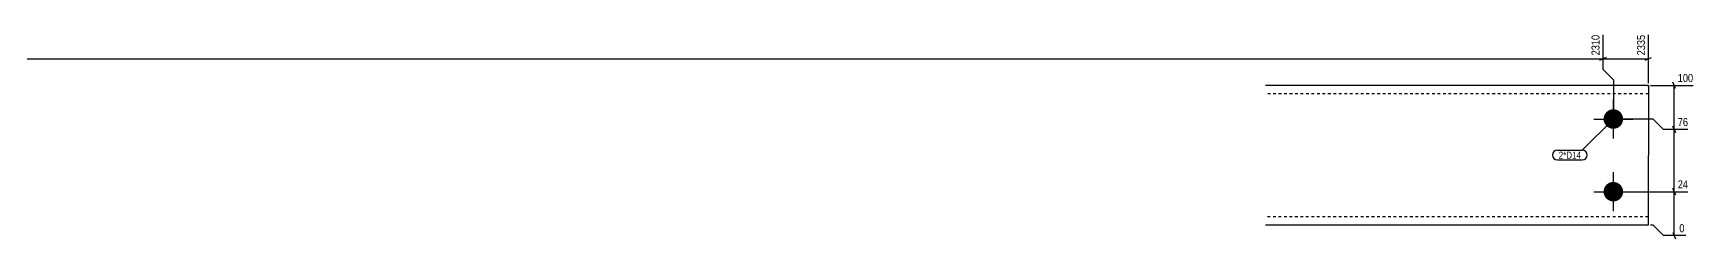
# Model space of a CAD drawing. Header units: millimetres. Extents: x 5 to 10292, y 4 to 152.
# Drawn here: x 9103 to 10292, y 5 to 152 of the extents above; entities that cross this region are included whole.
import ezdxf

# ---------------------------------------------------------------- set-up
doc = ezdxf.new("R2010")
doc.units = ezdxf.units.MM
doc.linetypes.add('DXK_LINE_DOT2', pattern=[3.9198, 1.9599, -1.9599])
for name, color, linetype in [('MÅLSÆTNING', 7, 'Continuous'), ('STÅL', 7, 'Continuous'), ('TEKST', 7, 'Continuous')]:
    doc.layers.add(name, color=color, linetype=linetype)
doc.styles.add('Arial Narrow', font='ARIALN.TTF', dxfattribs={"height": 0.2})

msp = doc.modelspace()

# ---------------------------------------------------------------- hatches: boundary and pattern name
at = {"layer": 'STÅL', "linetype": 'Continuous'}
for points in [[(10233.3, 97.2, -1), (10233.3, 83.2, -1)], [(10233.3, 45.2, -1), (10233.3, 31.2, -1)]]:
    msp.add_hatch(color=3, dxfattribs=at).paths.add_polyline_path(points)

# ---------------------------------------------------------------- linework, layer by layer
at = {"layer": 'MÅLSÆTNING', "color": 7, "linetype": 'Continuous'}
for p, q in [((10225.8, 150.4), (10225.8, 125.8)), ((10225.8, 150.4), (10225.8, 125.8)), ((10258.4, 115.8), (10258.4, 150.4)), ((7923.3, 133.3), (10225.8, 133.3)), ((10228.1, 134.2), (10223.6, 132.4)), ((10223.6, 132.4), (10228.1, 134.2)), ((10225.8, 133.3), (10258.4, 133.3)), ((10256.1, 132.4), (10260.6, 134.2)), ((10225.8, 125.8), (10233.3, 118.3)), ((10225.8, 125.8), (10233.3, 118.3)), ((10233.3, 118.3), (10233.3, 91.8)), ((10233.3, 118.3), (10233.3, 91.8)), ((10259.9, 114.3), (10290.4, 114.3)), ((10277.7, 112), (10275.9, 116.5)), ((10276.8, 82.8), (10276.8, 114.3)), ((10261.8, 90.2), (10234.8, 90.2)), ((10261.8, 90.2), (10234.8, 90.2)), ((10269.3, 82.8), (10261.8, 90.2)), ((10269.3, 82.8), (10261.8, 90.2)), ((10275.9, 85), (10277.7, 80.5)), ((10277.7, 80.5), (10275.9, 85)), ((10286.7, 82.8), (10269.3, 82.8)), ((10286.7, 82.8), (10269.3, 82.8)), ((10276.8, 38.2), (10276.8, 82.8)), ((10234.8, 38.2), (10286.7, 38.2)), ((10234.8, 38.2), (10286.7, 38.2)), ((10275.9, 40.5), (10277.7, 36)), ((10277.7, 36), (10275.9, 40.5)), ((10276.8, 6.8), (10276.8, 38.2)), ((10261.8, 14.3), (10259.8, 14.3)), ((10269.3, 6.8), (10261.8, 14.3)), ((10285.2, 6.8), (10269.3, 6.8)), ((10275.9, 9), (10277.7, 4.5))]:
    msp.add_line(p, q, dxfattribs=at)
at = {"layer": 'STÅL', "color": 2, "linetype": 'Continuous'}
for p, q in [((10258.4, 114.3), (9984.3, 114.3)), ((10258.4, 114.3), (10258.3, 14.3)), ((10258.3, 14.3), (9984.3, 14.3))]:
    msp.add_line(p, q, dxfattribs=at)
at = {"layer": 'STÅL', "color": 7, "linetype": 'DXK_LINE_DOT2'}
for p, q in [((10258.4, 108.3), (9984.3, 108.3)), ((10258.4, 113.3), (10258.4, 114.3)), ((10258.3, 20.3), (9984.3, 20.3)), ((10258.3, 20.3), (10258.3, 20.7))]:
    msp.add_line(p, q, dxfattribs=at)
at = {"layer": 'STÅL', "color": 3, "linetype": 'Continuous'}
for p, q in [((10233.3, 76.2), (10233.3, 104.2)), ((10219.3, 90.2), (10247.3, 90.2)), ((10233.3, 24.2), (10233.3, 52.2)), ((10219.3, 38.2), (10247.3, 38.2))]:
    msp.add_line(p, q, dxfattribs=at)

# ---------------------------------------------------------------- wipeouts: each hides what was drawn before it
at = {"color": 0}
msp.add_wipeout([(10210.2, 61.8), (10210.2, 67.1), (10194.2, 67.1), (10194.2, 61.8)], dxfattribs=at).dxf.layer = 'TEKST'

# ---------------------------------------------------------------- next in the draw order: wipeouts: each hides what was drawn before it
at = {"color": 0, "linetype": 'Continuous'}
for points in [[(10224.6, 151.6), (10216.2, 151.6), (10216.2, 134.6), (10224.6, 134.6)], [(10257.2, 151.6), (10248.8, 151.6), (10248.8, 134.6), (10257.2, 134.6)], [(10291.6, 115.5), (10291.6, 123.9), (10278.2, 123.9), (10278.2, 115.5)], [(10287.9, 84), (10287.9, 92.4), (10278.2, 92.4), (10278.2, 84)], [(10287.9, 39.4), (10287.9, 47.8), (10278.2, 47.8), (10278.2, 39.4)], [(10285.3, 8), (10285.3, 16.4), (10279.3, 16.4), (10279.3, 8)]]:
    msp.add_wipeout(points, dxfattribs=at).dxf.layer = 'MÅLSÆTNING'
at = {"color": 0}
msp.add_wipeout([(10210.2, 61.8), (10210.2, 67.1), (10194.2, 67.1), (10194.2, 61.8)], dxfattribs=at).dxf.layer = 'TEKST'

# ---------------------------------------------------------------- next in the draw order: linework, layer by layer
at = {"layer": 'TEKST', "color": 7, "linetype": 'Continuous'}
for p, q in [((10233.3, 90.2), (10211.1, 68)), ((10193.3, 68), (10211.1, 68)), ((10193.3, 60.9), (10211.1, 60.9))]:
    msp.add_line(p, q, dxfattribs=at)
for centre, start, end in [((10193.3, 64.5), 90, 270), ((10211.1, 64.5), 270, 90)]:
    msp.add_arc(centre, 3.52, start, end, dxfattribs=at)

# ---------------------------------------------------------------- next in the draw order: texts
at = {"layer": 'MÅLSÆTNING', "color": 3, "linetype": 'Continuous', "style": 'Arial Narrow'}
for s, p in [('2310', (10223.4, 135.8)), ('2335', (10256, 135.8))]:
    msp.add_text(s, height=5.73, rotation=90.0002, dxfattribs=at).set_placement(p)
for s, p in [('100', (10279.4, 116.7)), ('76', (10279.4, 85.2)), ('24', (10279.4, 40.6)), ('0', (10280.5, 9.2))]:
    msp.add_text(s, height=5.73, dxfattribs=at).set_placement(p)
at = {"layer": 'TEKST', "color": 3, "style": 'Arial Narrow'}
msp.add_text('2*D14', height=5.01, dxfattribs=at).set_placement((10194.2, 61.8))

doc.saveas('drawing.dxf')
